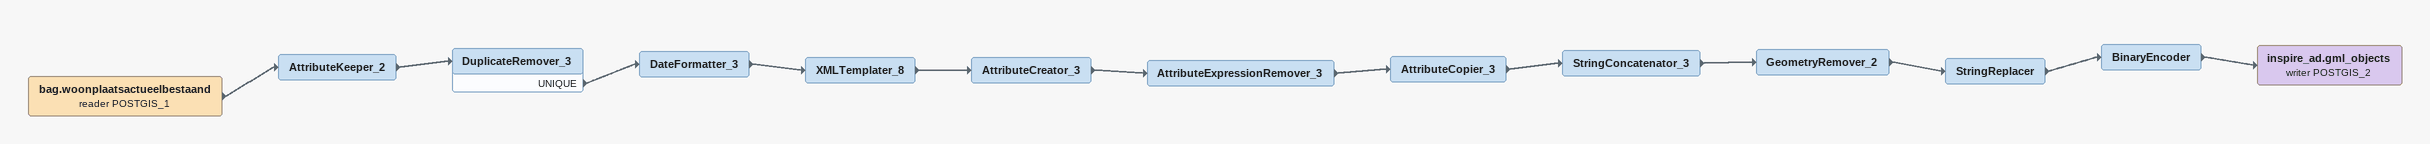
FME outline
bag.woonplaatsactueelbestaand (reader POSTGIS_1)
    -> AttributeKeeper_2
AttributeKeeper_2
    -> DuplicateRemover_3
DuplicateRemover_3
    UNIQUE -> DateFormatter_3
DateFormatter_3
    -> XMLTemplater_8
XMLTemplater_8
    -> AttributeCreator_3
AttributeCreator_3
    -> AttributeExpressionRemover_3
AttributeExpressionRemover_3
    -> AttributeCopier_3
AttributeCopier_3
    -> StringConcatenator_3
StringConcatenator_3
    -> GeometryRemover_2
GeometryRemover_2
    -> StringReplacer
StringReplacer
    -> BinaryEncoder
BinaryEncoder
    -> inspire_ad.gml_objects (writer POSTGIS_2)
inspire_ad.gml_objects (writer POSTGIS_2)
